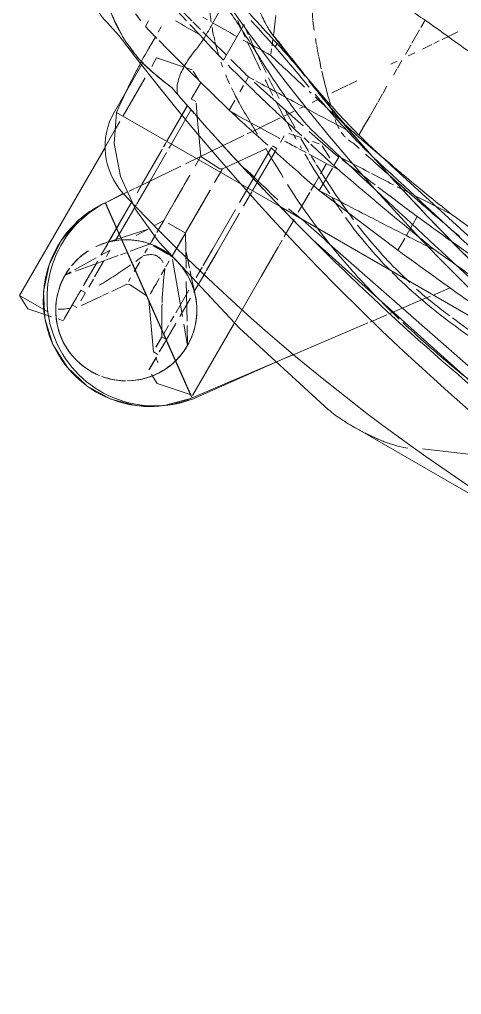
# Model space of a CAD drawing. Header units: inches. Extents: x 6664 to 8129, y 209 to 1287.
# Drawn here: x 7154.74 to 7158.87, y 524.18 to 533.31 of the extents above; entities that cross this region are included whole.
import ezdxf

# ---------------------------------------------------------------- set-up
doc = ezdxf.new("R2010")
doc.units = ezdxf.units.IN
doc.header["$MEASUREMENT"] = 0
doc.layers.add('I-FURN', color=30, linetype='Continuous', lineweight=9)

# ---------------------------------------------------------------- blocks, each defined once
blk = doc.blocks.new('Allsteel Seating Acuity Work-Conference Chair1 - Fully Adj_ Arms_ Mesh Back-8528734-11th FLOOR POWER _ SIGNAL')
at = {"layer": 'I-FURN', "lineweight": 13}
for p, q in [((-6.3124, -6.7891), (-6.2584, -6.7094)), ((-6.2584, -6.7094), (-6.3124, -6.7891)), ((-6.5769, -6.8461), (-6.5769, -6.7651)), ((-6.3496, -6.8439), (-6.3124, -6.7891)), ((-6.3124, -6.7891), (-6.3496, -6.8439)), ((-6.5769, -7.0141), (-6.5769, -6.8703)), ((-6.4643, -7.0131), (-6.4097, -6.9326)), ((-6.4097, -6.9326), (-6.4643, -7.0131)), ((-6.3974, -6.9144), (-6.3675, -6.8703)), ((-6.3675, -6.8703), (-6.3974, -6.9144)), ((-6.5769, -7.1372), (-6.5769, -7.037)), ((-6.5483, -7.1371), (-6.5087, -7.0787)), ((-6.5087, -7.0787), (-6.5483, -7.1371)), ((-6.5769, -7.2847), (-6.5769, -7.201)), ((-6.6486, -7.2851), (-6.612, -7.2311)), ((-6.612, -7.2311), (-6.6486, -7.2851)), ((-6.5769, -7.3624), (-6.5769, -7.297)), ((-7.8087, -7.4268), (-7.7894, -7.4729)), ((-7.7883, -7.4754), (-7.7546, -7.5557)), ((-6.5769, -7.5557), (-6.5769, -7.4815)), ((-7.7541, -7.557), (-7.7355, -7.6014)), ((-6.5769, -7.6478), (-6.5769, -7.5639)), ((-8.2862, -7.6243), (-8.2835, -7.7883)), ((-8.0248, -8.0364), (-8.0248, -7.6468)), ((-7.7234, -7.6302), (-7.6985, -7.6895)), ((-7.666, -7.6851), (-7.666, -7.6478)), ((-6.9924, -7.7921), (-6.8996, -7.6552)), ((-6.8996, -7.6552), (-6.9924, -7.7921)), ((-6.8945, -7.6478), (-6.8464, -7.5768)), ((-6.8464, -7.5768), (-6.8945, -7.6478)), ((-6.5769, -7.7921), (-6.5769, -7.6583)), ((-7.6864, -7.7184), (-7.6671, -7.7643)), ((-8.3931, -7.7834), (-8.3423, -7.783)), ((-6.5769, -7.9384), (-6.5769, -7.7991)), ((-8.5088, -7.8884), (-8.6253, -7.8534)), ((-8.338, -7.9394), (-8.4649, -7.9016)), ((-8.3542, -7.8936), (-8.4539, -7.867)), ((-7.183, -7.8869), (-7.1596, -7.8923)), ((-7.1084, -7.9633), (-7.0735, -7.9118)), ((-7.0735, -7.9118), (-7.1084, -7.9633)), ((-6.5769, -8.0031), (-6.5769, -7.9406)), ((-7.1821, -8.072), (-7.1512, -8.0264)), ((-7.1512, -8.0264), (-7.1821, -8.072)), ((-6.7158, -7.9929), (-6.6562, -8.0061)), ((-6.6562, -8.0061), (-6.6259, -8.0128)), ((-6.6259, -8.0128), (-6.5955, -8.0195)), ((-8.8156, -8.0653), (-8.8156, -8.1267)), ((-8.6853, -8.0554), (-8.6853, -8.1118)), ((-8.3048, -8.1165), (-8.3095, -8.1549)), ((-8.2971, -8.0782), (-8.3048, -8.1165)), ((-7.7437, -8.0525), (-7.6857, -8.0514)), ((-7.7437, -8.0525), (-7.7437, -8.1114)), ((-7.207, -8.167), (-7.6717, -8.0682)), ((-7.2701, -8.2018), (-7.2119, -8.1159)), ((-7.2119, -8.1159), (-7.2701, -8.2018)), ((-7.1552, -8.0386), (-7.1041, -8.0371)), ((-8.6853, -8.164), (-8.6853, -8.2921)), ((-7.7436, -8.1469), (-7.7435, -8.2146)), ((-7.072, -8.1949), (-7.2003, -8.1684)), ((-6.9273, -8.2245), (-6.9965, -8.2104)), ((-9.1438, -8.274), (-8.9829, -8.3254)), ((-8.5764, -8.3292), (-8.3203, -8.2766)), ((-8.2918, -8.2707), (-8.2332, -8.2586)), ((-8.2191, -8.2664), (-8.1353, -8.3121)), ((-7.4101, -8.4084), (-7.2937, -8.2366)), ((-7.2937, -8.2366), (-7.4101, -8.4084)), ((-7.0956, -8.3122), (-7.0319, -8.2991)), ((-6.9429, -8.3029), (-7.0076, -8.2882)), ((-6.6705, -8.276), (-6.9227, -8.2254)), ((-6.9227, -8.2766), (-6.8573, -8.2632)), ((-6.8231, -8.2653), (-6.706, -8.3292)), ((-6.6363, -8.2808), (-6.6705, -8.276)), ((-6.6363, -8.2808), (-6.637, -8.3714)), ((-6.0239, -8.2476), (-5.9442, -8.2436)), ((-5.9442, -8.2436), (-5.8787, -8.2402)), ((-8.5764, -8.373), (-8.5764, -8.3292)), ((-8.5764, -8.3292), (-8.5764, -8.4201)), ((-8.104, -8.3292), (-8.104, -8.5012)), ((-8.104, -8.5012), (-8.104, -8.3292)), ((-7.7434, -8.3093), (-7.7433, -8.4135)), ((-7.1785, -8.4355), (-7.1785, -8.3632)), ((-7.1499, -8.3234), (-7.0956, -8.3122)), ((-7, -8.3998), (-6.9227, -8.3973)), ((-5.7217, -8.3954), (-5.7217, -8.4805)), ((-8.6675, -8.4261), (-8.6675, -8.9634)), ((-7.7433, -8.4135), (-7.7342, -8.4157)), ((-7.7342, -8.4157), (-7.7251, -8.418)), ((-7.4871, -8.5219), (-7.4582, -8.4793)), ((-7.4582, -8.4793), (-7.4871, -8.5219)), ((-7.4555, -8.4754), (-7.4116, -8.4105)), ((-7.4116, -8.4105), (-7.4555, -8.4754)), ((-6.706, -8.3987), (-6.706, -8.5012)), ((-6.706, -8.5012), (-6.706, -8.3987)), ((-6.6372, -8.3997), (-6.6392, -8.6439)), ((-5.7217, -8.4829), (-5.7217, -8.6002)), ((-8.5764, -8.6914), (-8.5764, -8.5427)), ((-8.5764, -8.5427), (-8.5764, -8.9549)), ((-8.0546, -8.4991), (-8.104, -8.4991)), ((-8.104, -8.5793), (-8.104, -8.7052)), ((-8.104, -8.9549), (-8.104, -8.5793)), ((-7.9747, -8.6132), (-8.0457, -8.5117)), ((-7.6272, -8.7286), (-7.5074, -8.5519)), ((-7.5074, -8.5519), (-7.6272, -8.7286)), ((-7.2656, -8.553), (-7.4325, -8.7913)), ((-7.1785, -8.4991), (-7.2278, -8.4991)), ((-7.2278, -8.5176), (-7.2278, -8.5176)), ((-7.2278, -8.5176), (-7.2278, -8.5536)), ((-7.2278, -8.8202), (-7.2278, -8.5176)), ((-7.2278, -8.5536), (-7.2278, -8.8202)), ((-7.1785, -8.4991), (-7.1785, -8.5536)), ((-7.1785, -8.5536), (-7.1785, -8.4991)), ((-7.1785, -8.5012), (-7.1785, -8.5019)), ((-7.1785, -8.5019), (-7.1785, -8.5012)), ((-7.1785, -8.8475), (-7.1785, -8.5404)), ((-7.1785, -8.5405), (-7.1785, -8.6582)), ((-7.1785, -8.5536), (-7.1785, -8.6482)), ((-7.1785, -8.6482), (-7.1785, -8.5536)), ((-6.706, -8.542), (-6.706, -8.6047)), ((-6.706, -8.6047), (-6.706, -8.542)), ((-8.104, -8.5818), (-8.104, -8.6921)), ((-8.104, -8.9579), (-8.104, -8.5818)), ((-8.0546, -8.5848), (-8.0546, -8.9579)), ((-8.0546, -8.9579), (-8.0546, -8.5848)), ((-7.7587, -8.9217), (-7.973, -8.6156)), ((-6.706, -8.6047), (-6.706, -8.6821)), ((-6.706, -8.6821), (-6.706, -8.6047)), ((-5.7217, -8.6309), (-5.7217, -8.7591)), ((-8.5764, -8.9549), (-8.5764, -8.7052)), ((-8.104, -8.7118), (-8.104, -8.9579)), ((-8.104, -8.7254), (-8.104, -8.9549)), ((-7.8479, -9.0541), (-7.6272, -8.7286)), ((-7.6272, -8.7286), (-7.8479, -9.0541)), ((-7.1785, -8.8384), (-7.1785, -8.6921)), ((-7.1785, -8.7118), (-7.1785, -8.8384)), ((-7.1785, -8.7254), (-7.1785, -8.8475)), ((-6.706, -8.9172), (-6.706, -8.702)), ((-6.706, -8.7052), (-6.706, -8.9172)), ((-7.4325, -8.7913), (-7.5237, -8.9217)), ((-7.2278, -8.8202), (-7.2278, -8.9579)), ((-7.2278, -8.9579), (-7.2278, -8.8202)), ((-7.1785, -8.8384), (-7.1785, -8.9579)), ((-7.1785, -8.9579), (-7.1785, -8.8384)), ((-7.1785, -8.8475), (-7.1785, -8.9549)), ((-7.1785, -8.9549), (-7.1785, -8.8475)), ((-5.2256, -8.958), (-5.1217, -8.8195)), ((-5.1217, -8.8195), (-5.2256, -8.958)), ((-7.7587, -9.0255), (-7.7587, -8.9285)), ((-7.5237, -9.0689), (-7.5237, -8.9285)), ((-6.8696, -8.958), (-8.6471, -8.958)), ((-8.5764, -9.0969), (-8.5764, -9.0173)), ((-8.5764, -9.0173), (-8.5764, -9.0969)), ((-8.104, -8.9694), (-8.104, -9.0157)), ((-8.104, -9.0157), (-8.104, -8.9694)), ((-8.104, -8.971), (-8.104, -9.019)), ((-8.104, -9.019), (-8.104, -8.971)), ((-8.0546, -8.9582), (-8.0546, -9.0021)), ((-8.0546, -9.0021), (-8.0546, -8.9582)), ((-7.2278, -8.9582), (-7.2278, -9.1137)), ((-7.2278, -9.1137), (-7.2278, -8.9582)), ((-7.1785, -8.9694), (-7.1785, -9.1193)), ((-7.1785, -9.1193), (-7.1785, -8.9694)), ((-7.1785, -8.971), (-7.1785, -9.1246)), ((-7.1785, -9.1246), (-7.1785, -8.971)), ((-3.5114, -8.958), (-6.8696, -8.958)), ((-6.706, -8.9972), (-6.706, -9.1801)), ((-6.706, -9.1801), (-6.706, -8.9972)), ((-6.5111, -9.0593), (-6.6186, -9.0301)), ((-5.2861, -9.0387), (-5.241, -8.9785)), ((-5.241, -8.9785), (-5.2861, -9.0387)), ((-8.5764, -9.6129), (-8.5764, -9.0969)), ((-8.5764, -9.0969), (-8.5764, -9.6129)), ((-8.1379, -9.4819), (-7.8747, -9.0937)), ((-7.8747, -9.0937), (-8.1379, -9.4819)), ((-8.104, -9.0431), (-8.104, -9.2583)), ((-8.104, -9.2583), (-8.104, -9.0431)), ((-8.104, -9.0471), (-8.104, -9.2638)), ((-8.104, -9.424), (-8.104, -9.0471)), ((-8.0546, -9.0511), (-8.0546, -9.2687)), ((-8.0546, -9.3442), (-8.0546, -9.0511)), ((-7.7587, -9.1241), (-7.7587, -9.2288)), ((-7.7587, -9.6129), (-7.7587, -9.1241)), ((-3.8681, -9.6219), (-6.4622, -9.0725)), ((-5.4898, -9.3101), (-5.2861, -9.0387)), ((-5.2861, -9.0387), (-5.4898, -9.3101)), ((-7.5237, -9.1492), (-7.5237, -9.2288)), ((-7.5237, -9.6129), (-7.5237, -9.1492)), ((-7.2278, -9.1902), (-7.2278, -9.6129)), ((-7.2278, -9.6129), (-7.2278, -9.1902)), ((-7.1785, -9.1988), (-7.1785, -9.6129)), ((-7.1785, -9.6129), (-7.1785, -9.1988)), ((-7.1785, -9.2045), (-7.1785, -9.6129)), ((-7.1785, -9.6129), (-7.1785, -9.2045)), ((-6.706, -9.2179), (-6.706, -9.2749)), ((-6.706, -9.2749), (-6.706, -9.2179)), ((-8.5764, -10.8965), (-8.5764, -9.2955)), ((-8.104, -9.2752), (-8.104, -9.4204)), ((-8.104, -9.4204), (-8.104, -9.2752)), ((-8.104, -9.2806), (-8.104, -9.424)), ((-8.0546, -9.2877), (-8.0546, -9.3442)), ((-7.7587, -9.2584), (-7.7587, -9.4142)), ((-7.5237, -9.2584), (-7.5237, -9.6129)), ((-6.706, -9.2877), (-6.706, -9.6115)), ((-6.706, -9.6129), (-6.706, -9.2877)), ((-8.0546, -9.3442), (-8.0546, -9.606)), ((-8.0546, -9.606), (-8.0546, -9.3442)), ((-5.6109, -9.4715), (-5.5087, -9.3353)), ((-5.5087, -9.3353), (-5.6109, -9.4715)), ((-8.1755, -9.5375), (-8.144, -9.4909)), ((-8.144, -9.4909), (-8.1755, -9.5375)), ((-8.104, -9.4346), (-8.104, -9.5133)), ((-8.104, -9.5133), (-8.104, -9.4346)), ((-8.104, -9.438), (-8.104, -9.5152)), ((-8.104, -9.5152), (-8.104, -9.438)), ((-7.7587, -9.478), (-7.7587, -9.6129)), ((-6.0941, -10.1154), (-5.6241, -9.489)), ((-5.6241, -9.489), (-6.0941, -10.1154)), ((-8.3147, -9.7427), (-8.1846, -9.5509)), ((-8.1846, -9.5509), (-8.3147, -9.7427)), ((-8.5764, -10.8965), (-8.5764, -9.6129)), ((-8.5764, -9.6129), (-8.5764, -10.8965)), ((-8.3147, -9.7427), (-8.2127, -9.5842)), ((-8.104, -10.0459), (-8.104, -9.6129)), ((-8.104, -9.6129), (-8.104, -9.8462)), ((-8.104, -9.8309), (-8.104, -9.6129)), ((-8.104, -9.6129), (-8.104, -9.8452)), ((-8.0546, -9.6262), (-8.0546, -9.6129)), ((-8.0546, -9.6129), (-8.0546, -9.6268)), ((-8.0546, -9.8106), (-8.0546, -9.644)), ((-8.0546, -9.6453), (-8.0546, -9.8189)), ((-7.8142, -9.7053), (-7.7587, -9.6129)), ((-7.7587, -9.7175), (-7.7587, -9.6129)), ((-7.7587, -9.7423), (-7.7587, -9.6129)), ((-7.7587, -9.6129), (-7.7587, -9.7245)), ((-7.7096, -9.6129), (-7.5263, -9.6129)), ((-7.5237, -9.6143), (-7.5237, -9.7175)), ((-7.5237, -9.8627), (-7.5237, -9.6143)), ((-7.5237, -9.6144), (-7.5237, -9.7245)), ((-7.5224, -9.6151), (-7.4376, -9.7563)), ((-7.2278, -9.7874), (-7.2278, -9.6129)), ((-7.2278, -9.6129), (-7.2278, -9.7948)), ((-7.1785, -9.8103), (-7.1785, -9.6129)), ((-7.1785, -9.6129), (-7.1785, -9.8233)), ((-7.1785, -9.8118), (-7.1785, -9.6129)), ((-7.1785, -9.6129), (-7.1785, -9.8241)), ((-6.706, -9.6115), (-6.706, -9.6129)), ((-6.706, -9.6129), (-6.706, -10.102)), ((-6.706, -10.102), (-6.706, -9.6129)), ((-8.3381, -9.7773), (-8.3147, -9.7427)), ((-8.3381, -9.7773), (-8.3161, -9.7448)), ((-8.3158, -9.745), (-6.7116, -10.9104)), ((-8.3147, -9.7427), (-6.6965, -10.9183)), ((-8.1252, -10.0677), (-7.8451, -9.7567)), ((-7.8794, -9.8139), (-7.8489, -9.7632)), ((-7.8451, -9.7567), (-7.8446, -9.756)), ((-7.5237, -9.7423), (-7.5237, -9.8138)), ((-7.5237, -9.7506), (-7.5237, -9.8247)), ((-7.4335, -9.7632), (-7.3533, -9.8967)), ((-7.4308, -9.7638), (-7.3272, -9.8788)), ((-8.104, -10.0459), (-8.104, -9.8338)), ((-8.104, -9.8483), (-8.104, -10.0518)), ((-8.104, -9.8492), (-8.104, -10.0558)), ((-8.0546, -10.0021), (-8.0546, -9.8106)), ((-8.0546, -9.8189), (-8.0546, -10.0058)), ((-7.9102, -9.8652), (-7.8794, -9.8139)), ((-7.7587, -9.8672), (-7.7587, -9.7668)), ((-7.7587, -9.8373), (-7.7587, -9.7683)), ((-7.7587, -9.7778), (-7.7587, -9.8485)), ((-7.2278, -9.914), (-7.2278, -9.8106)), ((-7.2278, -9.8189), (-7.2278, -9.9231)), ((-7.1785, -9.9667), (-7.1785, -9.8326)), ((-7.1785, -9.9664), (-7.1785, -9.8338)), ((-7.7633, -9.8728), (-7.8514, -9.9782)), ((-7.7587, -9.9156), (-7.7587, -9.9638)), ((-7.5612, -9.8672), (-7.7212, -9.8672)), ((-7.5237, -9.9156), (-7.5237, -9.9791)), ((-7.5058, -9.8887), (-7.1582, -10.3047)), ((-7.3103, -9.8977), (-7.2735, -9.9385)), ((-7.2731, -9.939), (-7.1572, -10.0677)), ((-7.1785, -9.8927), (-7.1785, -9.9755)), ((-7.1785, -9.894), (-7.1785, -9.9779)), ((-7.8548, -9.9822), (-7.8872, -10.0211)), ((-7.5237, -10.0668), (-7.5237, -9.997)), ((-7.2899, -10.0022), (-7.0987, -10.3207)), ((-7.1785, -10.0459), (-7.1785, -9.9664)), ((-7.1785, -10.0459), (-7.1785, -9.9667)), ((-7.1785, -9.9755), (-7.1785, -10.0518)), ((-7.1785, -9.9779), (-7.1785, -10.0558)), ((-8.104, -10.06), (-8.104, -10.1742)), ((-8.104, -10.0642), (-8.104, -10.1894)), ((-8.1028, -10.186), (-8.0539, -10.1045)), ((-8.0546, -10.1093), (-8.0546, -10.1742)), ((-7.9621, -10.1107), (-8.0444, -10.2092)), ((-7.9115, -10.0502), (-7.9475, -10.0932)), ((-7.7587, -10.06), (-7.7587, -10.1388)), ((-7.7587, -10.1662), (-7.7587, -10.0668)), ((-7.5237, -10.2743), (-7.5237, -10.1071)), ((-7.2278, -10.0616), (-7.2278, -10.3071)), ((-7.1785, -10.1197), (-7.1785, -10.3189)), ((-7.1785, -10.1255), (-7.1785, -10.3113)), ((-6.706, -10.1201), (-6.706, -10.8965)), ((-6.706, -10.8965), (-6.706, -10.1201)), ((-6.0819, -10.0936), (-6.6529, -10.8794)), ((-6.1824, -10.2331), (-6.0962, -10.1182)), ((-6.0962, -10.1182), (-6.1824, -10.2331)), ((-4.5915, -10.2549), (-4.1416, -10.0598)), ((-8.0486, -10.2143), (-8.2368, -10.4395)), ((-8.0546, -10.2195), (-8.0546, -10.3954)), ((-7.5237, -10.1578), (-7.5237, -10.2148)), ((-8.2496, -10.4305), (-8.1301, -10.2314)), ((-8.104, -10.2524), (-8.104, -10.5196)), ((-8.104, -10.2622), (-8.104, -10.5097)), ((-7.8479, -10.4314), (-7.7587, -10.3041)), ((-7.7587, -10.2743), (-7.7587, -10.2354)), ((-7.5237, -10.23), (-7.5237, -10.2686)), ((-6.6965, -10.9183), (-6.1824, -10.2331)), ((-6.1824, -10.2331), (-6.6965, -10.9183)), ((-7.5048, -10.3311), (-7.2278, -10.7267)), ((-7.2278, -10.341), (-7.2278, -10.4033)), ((-7.1785, -10.3914), (-7.1785, -10.6746)), ((-7.1785, -10.3943), (-7.1785, -10.5712)), ((-7.1116, -10.3605), (-6.9807, -10.5172)), ((-7.0775, -10.356), (-6.9807, -10.5172)), ((-5.2596, -10.3989), (-2.8289, -10.3989)), ((-8.3017, -10.5172), (-8.2698, -10.464)), ((-8.2627, -10.4705), (-8.3017, -10.5172)), ((-8.0546, -10.4177), (-8.0546, -10.5056)), ((-7.9019, -10.5086), (-7.868, -10.4601)), ((-7.2278, -10.4419), (-7.2278, -10.5328)), ((-8.104, -10.567), (-8.0546, -10.567)), ((-8.104, -10.5697), (-8.104, -10.62)), ((-8.0546, -10.6521), (-8.0546, -10.5701)), ((-8.0271, -10.6873), (-7.9079, -10.5172)), ((-7.2278, -10.567), (-7.1785, -10.567)), ((-7.2278, -10.6786), (-7.2278, -10.567)), ((-7.2278, -10.5825), (-7.2278, -10.6758)), ((-7.1785, -10.5682), (-7.1785, -10.6651)), ((-7.1785, -10.7005), (-7.1785, -10.5693)), ((-7.1785, -10.5825), (-7.1785, -10.6994)), ((-8.104, -10.7607), (-8.104, -10.6166)), ((-8.104, -10.635), (-8.104, -10.6924)), ((-8.104, -10.6403), (-8.104, -10.716)), ((-8.104, -10.7156), (-8.104, -10.6481)), ((-8.104, -10.7049), (-8.104, -10.8701)), ((-8.104, -10.7267), (-8.104, -10.7265)), ((-8.104, -10.7267), (-8.0546, -10.7267)), ((-8.0546, -10.7267), (-8.0546, -10.7265)), ((-7.2278, -10.7267), (-7.2278, -10.7265)), ((-7.2278, -10.7267), (-7.1785, -10.7267)), ((-7.1785, -10.7267), (-7.1785, -10.7265)), ((-7.1785, -10.7557), (-7.1785, -10.8601)), ((-7.1785, -10.8952), (-7.1785, -10.7607)), ((-8.104, -10.8893), (-8.104, -10.7918)), ((-8.5764, -10.8965), (-8.2698, -10.8965)), ((-8.217, -10.9197), (-8.2831, -10.9333)), ((-8.104, -10.8965), (-8.1531, -10.9066)), ((-7.1785, -10.8701), (-7.1785, -10.8952)), ((-7.0492, -10.9671), (-7.1366, -10.9193)), ((-6.7293, -10.9013), (-7.0492, -10.9671)), ((-6.6965, -10.9183), (-6.7073, -10.9327)), ((-6.698, -10.9203), (-6.7073, -10.9327))]:
    blk.add_line(p, q, dxfattribs=at)
at = {"layer": 'I-FURN', "lineweight": 13, "flags": 128}
for points in [[(-6.6391, -8.6438), (-6.1803, -8.7034), (-5.7217, -8.7591)], [(-7.7581, -8.9217), (-7.5445, -8.933), (-7.5237, -8.9217)], [(-8.6471, -8.958), (-8.5211, -9.2215), (-8.3133, -9.459), (-8.0342, -9.6584), (-7.6979, -9.8097)], [(-6.3037, -9.0301), (-3.1572, -9.6552), (-2.3073, -9.7547)], [(-6.7073, -10.9327), (-6.8871, -11.1121), (-7.1064, -11.2405), (-7.3509, -11.3094), (-7.6049, -11.3146), (-7.852, -11.2556), (-8.0762, -11.1362), (-8.2632, -10.9642), (-8.4008, -10.7507), (-8.4801, -10.5094), (-8.4961, -10.2558), (-8.4478, -10.0064), (-8.3381, -9.7773)], [(-7.6979, -9.8097), (-6.6394, -10.131), (-5.5394, -10.3766)], [(-7.5434, -10.303), (-7.738, -10.2927), (-7.7587, -10.3041)], [(-8.2831, -10.9333), (-8.4472, -10.9671), (-8.5764, -10.8965)]]:
    blk.add_lwpolyline(points, dxfattribs=at)
at = {"layer": 'I-FURN', "lineweight": 13}
for centre, radius, start, end in [((0, 10.3529), 19.7214, 241.76295, 298.23705), ((-9.0642, -7.9165), 0.3662, 180, 257.4481), ((0.0519, 13.0915), 23.2445, 247.12741, 291.75574), ((-8.0165, -8.9634), 0.651, 180, 252.45648), ((-2.86, 8.097), 18.4737, 253.15715, 270.11641), ((-7.4677, -10.2875), 1.0071, 147.24995, 324), ((-7.498, -10.3201), 1.0002, 147.13082, 161.72283), ((-7.6412, -10.5172), 0.6605, 90, 134.88115), ((-7.6412, -10.5172), 0.6605, 0, 120), ((-7.6412, -10.5172), 0.6605, 52.94505, 90), ((-7.498, -10.3201), 1.0002, 161.72283, 234.68288), ((-7.6412, -10.5172), 0.6605, 123.43716, 145.42222), ((-7.6412, -10.5172), 0.6605, 45.11885, 50.23514), ((-7.6412, -10.5172), 0.6605, 137.99228, 145.56337), ((-7.6412, -10.5172), 0.6605, 135, 137.11424), ((-7.6412, -10.5172), 0.6605, 42.88576, 45), ((-7.6412, -10.5172), 0.6605, 37.98486, 42.12864), ((-7.6412, -10.5172), 0.6605, 17.58542, 37.98486), ((-7.6412, -10.5172), 0.6605, 152.39982, 165), ((-7.6412, -10.5172), 0.6605, 153.61577, 170.76955), ((-7.6412, -10.5172), 0.6605, 165, 170.07457), ((-7.6412, -10.5172), 0.6605, 360, 15.77699), ((-7.6412, -10.5172), 0.6605, 173.5389, 180), ((-7.6412, -10.5172), 0.6605, 174.21424, 180), ((-7.6412, -10.5172), 0.6605, 180, 181.21438), ((-7.6412, -10.5172), 0.6605, 180, 191.47056), ((-7.6412, -10.5172), 0.6605, 181.21438, 196.16441), ((-7.6412, -10.5172), 0.6605, 345, 360), ((-7.6412, -10.5172), 0.6605, 345.58467, 360), ((-7.6412, -10.5172), 0.6605, 195.91561, 210), ((-7.6412, -10.5172), 0.6605, 196.47114, 221.40706), ((-7.6412, -10.5172), 0.6605, 301.0042, 338.29371), ((-7.6412, -10.5172), 0.6605, 302.40521, 344.46896), ((-7.6412, -10.5172), 0.6605, 208.71088, 222.33069), ((-7.6412, -10.5172), 0.6605, 210, 240), ((-7.6412, -10.5172), 0.6605, 320.38106, 331.28912), ((-7.498, -10.3201), 1.0002, 307.64294, 322.23495), ((-7.6412, -10.5172), 0.6605, 225, 270), ((-7.6412, -10.5172), 0.6605, 225.16212, 249.57029), ((-7.6412, -10.5172), 0.6605, 304.04951, 310.65718), ((-7.6412, -10.5172), 0.6605, 310.65718, 315.74139), ((-7.6412, -10.5172), 0.6605, 240, 251.00592), ((-7.498, -10.3201), 1.0002, 263.8669, 307.64294), ((-7.6412, -10.5172), 0.6605, 279.77914, 297.13737), ((-7.6412, -10.5172), 0.6605, 281.32586, 298.44417), ((-7.6412, -10.5172), 0.6605, 285, 299.47521), ((-7.498, -10.3201), 1.0002, 234.68288, 249.27489), ((-7.6412, -10.5172), 0.6605, 258.49049, 277.72975), ((-7.6412, -10.5172), 0.6605, 270, 276.35164), ((-7.6412, -10.5172), 0.6605, 271.50806, 276.8099), ((-7.498, -10.3201), 1.0002, 249.27489, 263.8669)]:
    blk.add_arc(centre, radius, start, end, dxfattribs=at)
for centre, major_axis, ratio, start_param, end_param in [((-11.4127, 112.4255), (-28.5379, 120.9106), 0.625221, 2.815103, 2.817107), ((-8.7402, 42.6993), (52.5182, 0), 0.961262, 4.720958, 4.72594), ((-8.7402, 42.6993), (52.5182, 0), 0.961262, 4.727292, 4.7329), ((-11.276, 105.8969), (-28.237, 113.7739), 0.64321, 2.819416, 2.824816), ((-8.7402, 42.9129), (52.9031, 0), 0.961262, 4.71506, 4.719992), ((-8.4397, 23.327), (-7.3217, 31.6563), 0.617887, 2.788419, 2.803284), ((-11.4127, 112.4255), (-28.5379, 120.9106), 0.625221, 2.818833, 2.822566), ((-11.276, 105.8969), (-28.237, 113.7739), 0.64321, 2.826471, 2.82839), ((-11.276, 105.8969), (-28.237, 113.7739), 0.64321, 2.82839, 2.831509), ((-11.4127, 112.4255), (-28.5379, 120.9106), 0.625221, 2.823281, 2.826048), ((-8.7402, 42.3725), (52.4666, 0), 0.961262, 4.743721, 4.751362), ((-8.7402, 42.3725), (52.4666, 0), 0.961262, 4.732888, 4.74233), ((-9.2436, 23.4303), (-7.5098, 31.8178), 0.625221, 2.800758, 2.807754), ((-9.2436, 23.4303), (-7.5098, 31.8178), 0.625221, 2.809117, 2.817032), ((10.6148, -8.2514), (18.9283, 0), 0.248134, 3.121053, 3.129826), ((-11.2926, 106.3062), (-28.4288, 114.5467), 0.64321, 2.823171, 2.827282), ((-11.4308, 112.8902), (-28.7339, 121.7409), 0.625221, 2.817031, 2.825967), ((-8.7402, 42.0394), (52.384, 0), 0.961262, 4.753256, 4.758726), ((-15.5982, 103.6077), (-28.2059, 110.8472), 0.652036, 2.885794, 2.89079), ((-8.7402, 42.0394), (52.384, 0), 0.961262, 4.759103, 4.763487), ((-8.7402, 42.0394), (52.384, 0), 0.961262, 4.76778, 4.775065), ((-11.2926, 106.3062), (-28.4288, 114.5467), 0.64321, 2.828703, 2.832083), ((-8.7402, 42.3667), (52.841, 0), 0.961262, 4.747423, 4.753348), ((20.9106, 12.0416), (38.0845, 13.0943), 0.439848, 3.764681, 3.767639), ((-15.5982, 103.6077), (-28.2059, 110.8472), 0.652036, 2.891226, 2.897164), ((-8.7402, 42.3667), (52.841, 0), 0.961262, 4.7316, 4.741552), ((-12.8026, 108.2313), (-28.5184, 116.5152), 0.638264, 2.839201, 2.844978), ((-8.7402, 42.3667), (52.841, 0), 0.961262, 4.742474, 4.745047), ((-12.8026, 108.2313), (-28.5184, 116.5152), 0.638264, 2.845568, 2.85287), ((-8.7402, 42.0296), (52.7574, 0), 0.961262, 4.752225, 4.763751), ((-8.7402, 42.0296), (52.7574, 0), 0.961262, 4.763751, 4.775278)]:
    blk.add_ellipse(centre, major_axis=major_axis, ratio=ratio, start_param=start_param, end_param=end_param, dxfattribs=at)
for points in [[(-6.8413, -6.713), (-6.816, -6.7244), (-6.7626, -6.7436), (-6.6717, -6.7622), (-6.6091, -6.7655), (-6.5769, -6.7651)], [(-6.5769, -6.7651), (-6.3093, -6.7932), (-6.0412, -6.8196), (-5.7727, -6.8441)], [(-7.4892, -7.29), (-7.5095, -7.2608), (-7.5265, -7.2312), (-7.5424, -7.2012)], [(-7.4631, -7.3257), (-7.4707, -7.3158), (-7.478, -7.3059), (-7.4851, -7.2959)], [(-7.4313, -7.3662), (-7.442, -7.3527), (-7.4526, -7.3392), (-7.4631, -7.3257)], [(-8.4488, -7.4249), (-8.3831, -7.4325), (-8.2374, -7.4673), (-7.9708, -7.5544), (-7.7717, -7.6177), (-7.666, -7.6478)], [(-7.3435, -7.4736), (-7.3561, -7.4585), (-7.3685, -7.4434), (-7.3806, -7.4284)], [(-7.2726, -7.5562), (-7.2953, -7.5302), (-7.3171, -7.5042), (-7.3385, -7.4781)], [(-7.883, -7.5244), (-7.8768, -7.5287), (-7.8702, -7.5329), (-7.8632, -7.5371)], [(-7.7553, -7.5934), (-7.7834, -7.5796), (-7.8087, -7.5662), (-7.8313, -7.5535)], [(-7.1902, -7.6479), (-7.217, -7.6188), (-7.2424, -7.5895), (-7.2673, -7.5602)], [(-8.3108, -7.7726), (-8.3412, -7.7345), (-8.3677, -7.6959), (-8.3929, -7.6571)], [(-8.0937, -7.6463), (-8.073, -7.6617), (-8.0521, -7.677), (-8.0311, -7.6922)], [(-7.9439, -7.712), (-7.9725, -7.6916), (-8.0005, -7.6711), (-8.0284, -7.6506)], [(-7.625, -7.6426), (-7.6689, -7.6255), (-7.7124, -7.609), (-7.7553, -7.5934)], [(-7.7553, -7.5934), (-7.7172, -7.6099), (-7.6747, -7.6275), (-7.6285, -7.6463)], [(-7.666, -7.6478), (-7.5305, -7.6937), (-7.2532, -7.7912), (-6.8203, -7.9432), (-6.5178, -8.0253), (-6.3633, -8.0607)], [(-7.3136, -7.7681), (-7.4197, -7.7246), (-7.5215, -7.6845), (-7.6224, -7.6451)], [(-7.0513, -7.7933), (-7.094, -7.7503), (-7.1363, -7.7071), (-7.1757, -7.6636)], [(-8.0066, -7.7102), (-7.9899, -7.7225), (-7.973, -7.7347), (-7.956, -7.7469)], [(-7.7861, -7.823), (-7.8341, -7.7898), (-7.8808, -7.7563), (-7.927, -7.7228)], [(-7.4372, -7.7237), (-7.4143, -7.7329), (-7.3908, -7.7422), (-7.3669, -7.7517)], [(-8.3013, -7.7845), (-8.3044, -7.7807), (-8.3074, -7.7769), (-8.3103, -7.7731)], [(-8.2835, -7.7883), (-8.2829, -7.8237), (-8.2831, -7.8975), (-8.2859, -7.9636), (-8.2877, -7.9917)], [(-8.187, -7.916), (-8.2153, -7.8857), (-8.2434, -7.8553), (-8.2692, -7.8244)], [(-7.92, -7.7728), (-7.8409, -7.8294), (-7.7597, -7.8855), (-7.678, -7.9419)], [(-7.6216, -7.9353), (-7.6676, -7.9044), (-7.7134, -7.8735), (-7.7583, -7.8424)], [(-7.3478, -7.7593), (-7.3288, -7.7668), (-7.3096, -7.7744), (-7.2903, -7.782)], [(-7.2335, -7.8041), (-7.1884, -7.8215), (-7.1426, -7.8392), (-7.0951, -7.857)], [(-6.9448, -7.8979), (-6.9804, -7.8639), (-7.0158, -7.8299), (-7.0502, -7.7956)], [(-8.0796, -8.0229), (-8.1146, -7.9904), (-8.1493, -7.9572), (-8.1822, -7.9236)], [(-7.0945, -7.8573), (-7.0062, -7.8905), (-6.9147, -7.9241), (-6.8222, -7.9583)], [(-6.8833, -7.9559), (-6.8953, -7.9447), (-6.9074, -7.9335), (-6.9194, -7.9223)], [(-9.3383, -8.0134), (-9.3081, -8.0517), (-9.2168, -8.138), (-9.0639, -8.2439), (-8.9721, -8.3018)], [(-8.2877, -7.9917), (-8.289, -8.0128), (-8.2921, -8.0495), (-8.2955, -8.0715), (-8.2971, -8.0782)], [(-7.5958, -7.9979), (-7.5504, -8.0284), (-7.5051, -8.0591), (-7.4595, -8.0897)], [(-7.3947, -8.084), (-7.4554, -8.0452), (-7.5159, -8.0062), (-7.5755, -7.9669)], [(-6.7661, -8.0498), (-6.7936, -8.034), (-6.8186, -8.0157), (-6.8413, -7.9944)], [(-6.8169, -7.9602), (-6.7815, -7.973), (-6.746, -7.9858), (-6.7106, -7.9985)], [(-6.7106, -7.9984), (-6.5963, -8.0392), (-6.4817, -8.079), (-6.3667, -8.1179)], [(-6.5955, -8.0195), (-6.4463, -8.0483), (-6.2958, -8.0761), (-6.1442, -8.103)], [(-8.9536, -8.0692), (-8.9283, -8.08), (-8.9028, -8.0906), (-8.8774, -8.1012)], [(-7.9976, -8.095), (-8.0103, -8.0844), (-8.0227, -8.0737), (-8.0351, -8.0629)], [(-7.6945, -8.1246), (-7.7846, -8.1015), (-7.8747, -8.0773), (-7.9649, -8.0528)], [(-7.1818, -8.1186), (-7.1401, -8.1358), (-7.0552, -8.167), (-6.9674, -8.1916), (-6.9227, -8.2022)], [(-6.512, -8.1146), (-6.5337, -8.1099), (-6.5553, -8.1051), (-6.5769, -8.1004)], [(-6.3633, -8.0607), (-6.3314, -8.0675), (-6.2677, -8.0812), (-6.2041, -8.0952), (-6.1723, -8.1023)], [(-9.0393, -8.2623), (-9.0722, -8.2413), (-9.1038, -8.2193), (-9.134, -8.1961)], [(-8.6832, -8.1645), (-8.6851, -8.2501), (-8.6863, -8.3362), (-8.6841, -8.4244)], [(-8.3122, -8.1961), (-8.3131, -8.2145), (-8.3136, -8.2322), (-8.3136, -8.2493)], [(-7.864, -8.1981), (-7.8896, -8.1798), (-7.9144, -8.1611), (-7.9386, -8.1421)], [(-7.359, -8.2069), (-7.4699, -8.1809), (-7.5808, -8.1537), (-7.6918, -8.1253)], [(-7.4054, -8.1236), (-7.3477, -8.1609), (-7.2899, -8.1984), (-7.2312, -8.2353)], [(-7.1275, -8.2495), (-7.1856, -8.2148), (-7.2427, -8.1795), (-7.2997, -8.1441)], [(-6.9227, -8.2022), (-6.5281, -8.295), (-5.7375, -8.48), (-4.5478, -8.7543), (-3.3527, -9.0168), (-2.5494, -9.1648), (-2.1464, -9.233)], [(-6.1115, -8.1992), (-6.2192, -8.1771), (-6.3266, -8.1542), (-6.434, -8.1311)], [(-6.3392, -8.1268), (-6.3099, -8.1366), (-6.2806, -8.1463), (-6.2513, -8.156)], [(-6.2513, -8.156), (-6.1552, -8.1877), (-6.0588, -8.2187), (-5.9622, -8.2491)], [(-7.759, -8.2692), (-7.7838, -8.2533), (-7.8079, -8.2371), (-7.8314, -8.2206)], [(-7.6979, -8.3072), (-7.7179, -8.2951), (-7.7376, -8.2829), (-7.757, -8.2705)], [(-7.2124, -8.2455), (-7.1866, -8.2614), (-7.1608, -8.2773), (-7.1349, -8.2931)], [(-5.4591, -8.2165), (-5.1289, -8.2505), (-4.4581, -8.3093), (-3.7673, -8.3495), (-3.4171, -8.3649)], [(-7.5191, -8.4103), (-7.5785, -8.3763), (-7.6377, -8.3422), (-7.6966, -8.308)], [(-7.1108, -8.3073), (-7.0957, -8.3163), (-7.0805, -8.3254), (-7.0653, -8.3344)], [(-6.9028, -8.3799), (-6.9459, -8.3557), (-6.9885, -8.3313), (-7.0307, -8.3065)], [(-7.0021, -8.3713), (-6.9937, -8.3762), (-6.9852, -8.3811), (-6.9767, -8.3859)], [(-6.7958, -8.4389), (-6.8216, -8.4249), (-6.8473, -8.4108), (-6.8728, -8.3966)], [(-5.4245, -8.5838), (-5.6204, -8.5537), (-6.0083, -8.4904), (-6.3884, -8.421), (-6.5765, -8.3847)], [(-5.2824, -8.441), (-5.4288, -8.4264), (-5.5752, -8.4112), (-5.7217, -8.3954)], [(-5.2837, -8.3595), (-5.3384, -8.3496), (-5.3931, -8.3396), (-5.4477, -8.3295)], [(-7.4031, -8.4764), (-7.4387, -8.4562), (-7.4741, -8.4359), (-7.5094, -8.4156)], [(-6.9257, -8.4152), (-6.9057, -8.4265), (-6.8854, -8.4377), (-6.865, -8.4488)], [(-6.8536, -8.4556), (-6.7504, -8.5128), (-6.6435, -8.5671), (-6.5357, -8.6209)], [(-6.2896, -8.6911), (-6.458, -8.6142), (-6.6222, -8.533), (-6.7805, -8.4472)], [(-4.8966, -8.4781), (-5.0252, -8.4662), (-5.1538, -8.4533), (-5.2825, -8.4402)], [(-5.226, -8.4643), (-5.0144, -8.5219), (-4.8015, -8.5748), (-4.5879, -8.6253)], [(-8.2722, -8.5133), (-8.2844, -8.509), (-8.2972, -8.5045), (-8.3104, -8.4998)], [(-8.3104, -8.4998), (-8.1869, -8.5446), (-7.9122, -8.6374), (-7.4392, -8.7919), (-7.0966, -8.8932), (-6.9227, -8.9444)], [(-8.2368, -8.5257), (-8.2481, -8.5217), (-8.2599, -8.5176), (-8.2722, -8.5133)], [(-8.25, -8.5093), (-8.2478, -8.5122), (-8.2456, -8.515), (-8.2434, -8.5177)], [(-8.2434, -8.5177), (-8.2412, -8.5205), (-8.239, -8.5231), (-8.2368, -8.5257)], [(-7.9717, -8.6166), (-8.0111, -8.6034), (-8.0947, -8.575), (-8.1879, -8.5427), (-8.2368, -8.5257)], [(-6.9905, -8.7064), (-7.0833, -8.6556), (-7.1758, -8.6046), (-7.2671, -8.5532)], [(-7.793, -8.6761), (-7.8442, -8.6592), (-7.9271, -8.6315), (-7.9648, -8.6192), (-7.9717, -8.6166)], [(-6.499, -8.6421), (-6.477, -8.653), (-6.4549, -8.6638), (-6.4327, -8.6745)], [(-4.4353, -8.6702), (-4.7699, -8.6459), (-5.0997, -8.6171), (-5.4245, -8.5838)], [(-7.3829, -8.8069), (-7.4586, -8.7829), (-7.5294, -8.7609), (-7.5938, -8.7405)], [(-6.4329, -8.6747), (-6.4032, -8.6892), (-6.3732, -8.7036), (-6.3432, -8.7179)], [(-6.2982, -8.7393), (-6.1007, -8.8289), (-5.8974, -8.9017), (-5.6865, -8.9596)], [(-6.2248, -8.7204), (-6.2441, -8.7118), (-6.2634, -8.7031), (-6.2827, -8.6943)], [(-5.7217, -8.7591), (-5.4465, -8.7889), (-4.8964, -8.8443), (-4.3472, -8.8911), (-4.0728, -8.9123)], [(-7.3569, -8.8149), (-7.3613, -8.8135), (-7.3699, -8.8109), (-7.3786, -8.8082), (-7.3829, -8.8069)], [(-7.3829, -8.8069), (-7.3759, -8.8082), (-7.3619, -8.8109), (-7.3477, -8.8136), (-7.3405, -8.8149)], [(-6.9227, -8.9444), (-6.4255, -9.088), (-5.4227, -9.3438), (-3.8904, -9.6349), (-2.8581, -9.7647), (-2.3389, -9.8137)], [(-6.8017, -8.9342), (-6.7214, -8.9456), (-6.6412, -8.9576), (-6.5617, -8.9738)], [(-6.5617, -8.9738), (-6.4753, -8.9902), (-6.3893, -9.0089), (-6.3037, -9.0301)], [(-5.6646, -8.9655), (-5.4458, -9.0244), (-4.9915, -9.1105), (-4.5297, -9.1385), (-4.2948, -9.1384)], [(-4.9934, -9.0492), (-5.1256, -9.0324), (-5.2587, -9.0145), (-5.3884, -8.9881)], [(-4.2948, -9.0927), (-4.5201, -9.0928), (-4.7419, -9.0797), (-4.9621, -9.053)], [(-7.6165, -9.8572), (-7.6328, -9.8566), (-7.6498, -9.8562), (-7.6662, -9.8569)], [(-7.5237, -9.8672), (-7.5522, -9.8621), (-7.5838, -9.8584), (-7.6165, -9.8572)], [(-7.7587, -9.8672), (-7.7908, -9.873), (-7.8568, -9.89), (-7.9557, -9.9328), (-8.0224, -9.9762), (-8.0546, -10.0021)], [(-8.0546, -10.0021), (-8.0632, -10.009), (-8.0801, -10.0233), (-8.0962, -10.0382), (-8.104, -10.0459)], [(-7.7932, -10.0762), (-7.7826, -10.0525), (-7.7722, -10.0287), (-7.762, -10.0048)], [(-7.5237, -9.997), (-7.4824, -10.095), (-7.4371, -10.1915), (-7.3877, -10.2865)], [(-7.2278, -10.0021), (-7.2516, -9.983), (-7.276, -9.9661), (-7.3007, -9.9513)], [(-7.2025, -10.0234), (-7.2107, -10.0161), (-7.2192, -10.009), (-7.2278, -10.0021)], [(-7.1785, -10.0459), (-7.1863, -10.0382), (-7.1943, -10.0308), (-7.2025, -10.0234)], [(-7.3825, -10.2965), (-7.3451, -10.3681), (-7.3045, -10.4384), (-7.2629, -10.5083)], [(-6.9807, -10.5172), (-6.9807, -10.4991), (-6.9822, -10.4618), (-6.9872, -10.4229), (-6.9906, -10.4031)], [(-8.3017, -10.5172), (-8.3017, -10.5675), (-8.296, -10.6136), (-8.2872, -10.655)], [(-7.2579, -10.5179), (-7.248, -10.5343), (-7.238, -10.5507), (-7.2278, -10.567)], [(-7.0037, -10.6901), (-6.9902, -10.6402), (-6.9807, -10.5822), (-6.9807, -10.5172)], [(-8.2747, -10.7042), (-8.2591, -10.7572), (-8.2393, -10.8002), (-8.2205, -10.8345)], [(-8.1585, -10.8033), (-8.1427, -10.7933), (-8.1281, -10.7815), (-8.1138, -10.7692)], [(-7.1785, -10.7607), (-7.166, -10.7725), (-7.1529, -10.7833), (-7.1392, -10.793)], [(-7.0619, -10.8345), (-7.0493, -10.8115), (-7.0362, -10.7845), (-7.0243, -10.7532)], [(-8.1997, -10.8257), (-8.1859, -10.8193), (-8.1723, -10.8126), (-8.1598, -10.8041)]]:
    blk.add_open_spline(points, degree=3, dxfattribs=at)
for points, knots in [([(-8.6468, -7.4561), (-8.5584, -7.4668), (-8.4123, -7.5147), (-8.1853, -7.6174), (-7.9422, -7.7387), (-7.6165, -7.9162), (-7.3308, -8.0541), (-7.1818, -8.1186)], [0, 0, 0, 0, 0.25, 0.375, 0.5, 0.75, 1, 1, 1, 1]), ([(-7.8328, -7.5526), (-7.863, -7.5356), (-7.9187, -7.5008), (-7.9416, -7.4814), (-7.9517, -7.4721)], [0.2159218, 0.2159218, 0.2159218, 0.2159218, 0.5, 0.8151825, 0.8151825, 0.8151825, 0.8151825]), ([(-7.8299, -7.5561), (-7.8245, -7.559), (-7.8015, -7.5712), (-7.7761, -7.5837), (-7.7553, -7.5934)], [0.7815455, 0.7815455, 0.7815455, 0.7815455, 0.8333333, 1, 1, 1, 1]), ([(-7.666, -7.6851), (-7.7719, -7.654), (-7.878, -7.6192), (-7.9781, -7.5861), (-7.9841, -7.5841)], [0, 0, 0, 0, 0.3333333, 0.3547929, 0.3547929, 0.3547929, 0.3547929]), ([(-7.6275, -7.6468), (-7.6094, -7.6541), (-7.5506, -7.678), (-7.4858, -7.7041), (-7.4398, -7.7225)], [0.1801985, 0.1801985, 0.1801985, 0.1801985, 0.25, 0.4012192, 0.4012192, 0.4012192, 0.4012192]), ([(-7.2044, -7.8516), (-7.2197, -7.8459), (-7.3768, -7.7884), (-7.5304, -7.7325), (-7.666, -7.6851)], [0.6306924, 0.6306924, 0.6306924, 0.6306924, 0.6666667, 1, 1, 1, 1]), ([(-6.3633, -8.1186), (-6.6191, -8.0411), (-6.9135, -7.9312), (-7.1906, -7.8185), (-7.2376, -7.7993)], [0, 0, 0, 0, 0.5, 0.60347, 0.60347, 0.60347, 0.60347]), ([(-6.3633, -8.1186), (-6.5178, -8.0803), (-6.7756, -8.0057), (-7.0232, -7.9175), (-7.124, -7.8809)], [0, 0, 0, 0, 0.3333333, 0.5680692, 0.5680692, 0.5680692, 0.5680692]), ([(-6.6767, -8.0883), (-6.6846, -8.0862), (-6.7002, -8.0812), (-6.7184, -8.0739), (-6.7287, -8.0692), (-6.7315, -8.0678)], [0.3333333, 0.3333333, 0.3333333, 0.3333333, 0.4166667, 0.5, 0.5322025, 0.5322025, 0.5322025, 0.5322025]), ([(-6.5769, -8.1004), (-6.5944, -8.1006), (-6.6153, -8.0995), (-6.6355, -8.0967), (-6.6391, -8.0961)], [0, 0, 0, 0, 0.1666667, 0.2038428, 0.2038428, 0.2038428, 0.2038428]), ([(0, -9.1618), (-0.4331, -9.1543), (-1.08, -9.1188), (-1.9372, -9.0133), (-2.5774, -8.9142), (-3.2139, -8.8008), (-4.0593, -8.6331), (-5.1099, -8.405), (-5.9463, -8.2153), (-6.3633, -8.1186)], [0, 0, 0, 0, 0.2, 0.3, 0.4, 0.5, 0.6, 0.8, 1, 1, 1, 1]), ([(6.6096, -8.1186), (6.1508, -8.2705), (5.2218, -8.55), (3.7863, -8.8651), (2.3298, -9.0775), (0.7376, -9.1929), (-0.9818, -9.1772), (-2.5102, -9.0252), (-3.7178, -8.8206), (-4.9155, -8.5643), (-5.7898, -8.3085), (-6.3633, -8.1186)], [0, 0, 0, 0, 0.111111, 0.222222, 0.333333, 0.444444, 0.583333, 0.722222, 0.791667, 0.861111, 1, 1, 1, 1]), ([(-6.1723, -8.1023), (-5.6668, -8.2169), (-4.9053, -8.3812), (-3.8849, -8.5907), (-3.1162, -8.7333), (-2.3428, -8.8597), (-1.5657, -8.9621), (-0.785, -9.0249), (-0.2621, -9.046), (0, -9.0509)], [0, 0, 0, 0, 0.25, 0.375, 0.5, 0.625, 0.75, 0.875, 1, 1, 1, 1]), ([(-6.1383, -8.104), (-6.1033, -8.1102), (-5.8791, -8.1495), (-5.6523, -8.1866), (-5.4591, -8.2165)], [-0.5928737, -0.5928737, -0.5928737, -0.5928737, -0.5, 0, 0, 0, 0]), ([(-5.4496, -8.329), (-5.5025, -8.3191), (-5.7237, -8.2775), (-5.9438, -8.2324), (-6.111, -8.1975)], [0.8255265, 0.8255265, 0.8255265, 0.8255265, 0.85, 0.9277653, 0.9277653, 0.9277653, 0.9277653]), ([(-8.9754, -8.3004), (-8.9767, -8.2997), (-8.9964, -8.2885), (-9.018, -8.2761), (-9.0372, -8.2635), (-9.0392, -8.2622)], [0.74404393, 0.74404393, 0.74404393, 0.74404393, 0.75, 0.83333333, 0.84291255, 0.84291255, 0.84291255, 0.84291255]), ([(-8.9721, -8.3018), (-8.9626, -8.3096), (-8.941, -8.3227), (-8.8981, -8.3434), (-8.8589, -8.36), (-8.8129, -8.3797), (-8.7604, -8.4021), (-8.7013, -8.4245), (-8.6357, -8.444), (-8.5636, -8.4602), (-8.4593, -8.4802), (-8.3721, -8.4926), (-8.3104, -8.4998)], [0, 0, 0, 0, 0.166667, 0.25, 0.333333, 0.416667, 0.5, 0.583333, 0.666667, 0.75, 0.833333, 1, 1, 1, 1]), ([(-8.3136, -8.2493), (-8.3136, -8.2995), (-8.3046, -8.4039), (-8.2743, -8.4774), (-8.25, -8.5093)], [0.1269588, 0.1269588, 0.1269588, 0.1269588, 0.5, 1, 1, 1, 1]), ([(-5.9622, -8.2489), (-5.8094, -8.2967), (-5.5646, -8.3707), (-5.3181, -8.4386), (-5.2258, -8.4633)], [0.1308039, 0.1308039, 0.1308039, 0.1308039, 0.2, 0.2412555, 0.2412555, 0.2412555, 0.2412555]), ([(-8.7765, -8.3975), (-8.7875, -8.3931), (-8.8172, -8.3807), (-8.8452, -8.3675), (-8.8629, -8.3588)], [0.4559368, 0.4559368, 0.4559368, 0.4559368, 0.5, 0.5780887, 0.5780887, 0.5780887, 0.5780887]), ([(-8.6751, -8.4313), (-8.6878, -8.4277), (-8.7124, -8.4205), (-8.7367, -8.4123), (-8.7493, -8.4078), (-8.7509, -8.4072)], [0.33333333, 0.33333333, 0.33333333, 0.33333333, 0.375, 0.41666667, 0.42262855, 0.42262855, 0.42262855, 0.42262855]), ([(-8.6829, -8.4252), (-8.6819, -8.4654), (-8.6759, -8.6396), (-8.6622, -8.8184), (-8.6471, -8.958)], [0.3484194, 0.3484194, 0.3484194, 0.3484194, 0.5, 1, 1, 1, 1]), ([(-8.3104, -8.4998), (-8.3809, -8.4908), (-8.4793, -8.4756), (-8.5815, -8.4546), (-8.6236, -8.4446), (-8.6381, -8.441), (-8.6392, -8.4407)], [0, 0, 0, 0, 0.1666667, 0.25, 0.2916667, 0.2951218, 0.2951218, 0.2951218, 0.2951218]), ([(-7.5938, -8.7405), (-7.5998, -8.7386), (-7.6756, -8.7146), (-7.7388, -8.6939), (-7.793, -8.6761)], [0.2285443, 0.2285443, 0.2285443, 0.2285443, 0.25, 0.5, 0.5, 0.5, 0.5]), ([(-5.3878, -9.3117), (-5.4638, -9.2932), (-5.6322, -9.2498), (-5.9825, -9.1478), (-6.4245, -8.9889), (-6.7601, -8.83), (-6.923, -8.7432)], [0.5638605, 0.5638605, 0.5638605, 0.5638605, 0.625, 0.7, 0.85, 0.9977881, 0.9977881, 0.9977881, 0.9977881]), ([(-5.472, -8.9653), (-5.519, -8.9547), (-5.757, -8.8972), (-5.9843, -8.8179), (-6.164, -8.7454)], [0.5934995, 0.5934995, 0.5934995, 0.5934995, 0.6666667, 0.9661428, 0.9661428, 0.9661428, 0.9661428]), ([(-6.6186, -9.0301), (-6.6839, -9.0126), (-6.7811, -8.9849), (-6.8938, -8.9529), (-6.9577, -8.9346), (-7.005, -8.9205), (-7.0524, -8.9067), (-7.0996, -8.8932), (-7.1461, -8.8796), (-7.191, -8.8655), (-7.2343, -8.8513), (-7.2905, -8.8333), (-7.3308, -8.8214), (-7.3569, -8.8149)], [0, 0, 0, 0, 0.25, 0.375, 0.4375, 0.5, 0.5625, 0.625, 0.6875, 0.75, 0.8125, 0.875, 1, 1, 1, 1]), ([(-7.3405, -8.8149), (-7.2873, -8.8246), (-7.1779, -8.8505), (-7.0386, -8.8878), (-6.9544, -8.9065), (-6.9295, -8.9117)], [0, 0, 0, 0, 0.3333333, 0.6666667, 0.8044026, 0.8044026, 0.8044026, 0.8044026]), ([(-3.2056, -9.6016), (-3.4697, -9.5904), (-3.9937, -9.5528), (-4.7052, -9.4573), (-5.1515, -9.3678), (-5.3412, -9.3229), (-5.3438, -9.3223)], [0, 0, 0, 0, 0.2, 0.4, 0.55, 0.5520915, 0.5520915, 0.5520915, 0.5520915]), ([(-7.6659, -9.8572), (-7.6741, -9.8575), (-7.7067, -9.8593), (-7.7373, -9.8634), (-7.7587, -9.8672)], [0.6, 0.6, 0.6, 0.6, 0.7, 1, 1, 1, 1]), ([(-7.7587, -9.997), (-7.7526, -9.9897), (-7.743, -9.9797), (-7.729, -9.9679), (-7.718, -9.96), (-7.7063, -9.9526), (-7.6899, -9.9435), (-7.6749, -9.9377), (-7.6617, -9.9352), (-7.6526, -9.934), (-7.641, -9.9334), (-7.6293, -9.934), (-7.6202, -9.9353), (-7.607, -9.9378), (-7.5921, -9.9437), (-7.5758, -9.9528), (-7.5681, -9.9577), (-7.5643, -9.9603)], [0, 0, 0, 0, 0.1, 0.15, 0.2, 0.25, 0.3, 0.4, 0.425, 0.45, 0.5, 0.55, 0.575, 0.6, 0.7, 0.75, 0.8, 0.8, 0.8, 0.8]), ([(-8.104, -10.0459), (-8.1214, -10.063), (-8.1458, -10.0898), (-8.1714, -10.123), (-8.1818, -10.1377), (-8.1853, -10.1427), (-8.1854, -10.1429)], [0, 0, 0, 0, 0.125, 0.1875, 0.21875, 0.2199751, 0.2199751, 0.2199751, 0.2199751]), ([(-7.9774, -10.438), (-7.949, -10.3884), (-7.8927, -10.2868), (-7.8434, -10.1817), (-7.8188, -10.128)], [0.2335147, 0.2335147, 0.2335147, 0.2335147, 0.5, 0.7756589, 0.7756589, 0.7756589, 0.7756589]), ([(-7.0875, -10.1571), (-7.0907, -10.1522), (-7.0973, -10.1423), (-7.111, -10.123), (-7.1366, -10.0898), (-7.1611, -10.063), (-7.1785, -10.0459)], [0.75, 0.75, 0.75, 0.75, 0.78125, 0.8125, 0.875, 1, 1, 1, 1]), ([(-8.227, -10.2121), (-8.2281, -10.2142), (-8.2346, -10.2267), (-8.243, -10.2446), (-8.252, -10.2655), (-8.2582, -10.2811), (-8.2639, -10.2966), (-8.2709, -10.3172), (-8.2785, -10.3428), (-8.2859, -10.3725), (-8.2897, -10.3918), (-8.2914, -10.401)], [0.3624546, 0.3624546, 0.3624546, 0.3624546, 0.375, 0.4375, 0.46875, 0.5, 0.53125, 0.5625, 0.625, 0.6875, 0.7457845, 0.7457845, 0.7457845, 0.7457845]), ([(-7.0243, -10.2811), (-7.0263, -10.2759), (-7.0305, -10.2655), (-7.0393, -10.2447), (-7.0467, -10.2291), (-7.0519, -10.2189)], [0.5, 0.5, 0.5, 0.5, 0.53125, 0.5625, 0.6240694, 0.6240694, 0.6240694, 0.6240694]), ([(-5.5394, -10.3766), (-5.4848, -10.3862), (-5.4025, -10.3954), (-5.2916, -10.3992), (-5.2186, -10.3988), (-5.1733, -10.3972), (-5.1558, -10.3964)], [0, 0, 0, 0, 0.2, 0.3, 0.4, 0.462676, 0.462676, 0.462676, 0.462676]), ([(-5.1341, -10.3953), (-5.1309, -10.3952), (-5.1137, -10.3942), (-5.0826, -10.3921), (-5.0408, -10.3884), (-4.999, -10.3839), (-4.9572, -10.3788), (-4.9155, -10.3728), (-4.8743, -10.3651), (-4.8336, -10.3556), (-4.7797, -10.3408), (-4.7399, -10.3269), (-4.7135, -10.3166)], [0.4885824, 0.4885824, 0.4885824, 0.4885824, 0.5, 0.55, 0.6, 0.65, 0.7, 0.75, 0.8, 0.85, 0.9, 1, 1, 1, 1]), ([(-8.2974, -10.4419), (-8.2982, -10.4484), (-8.3007, -10.4742), (-8.3017, -10.4991), (-8.3017, -10.5172)], [0.8326312, 0.8326312, 0.8326312, 0.8326312, 0.875, 1, 1, 1, 1])]:
    blk.add_open_spline(points, degree=3, knots=knots, dxfattribs=at)

msp = doc.modelspace()

# ---------------------------------------------------------------- block references
at = {"layer": 'I-FURN', "rotation": 329.9998874387214}
msp.add_blockref('Allsteel Seating Acuity Work-Conference Chair1 - Fully Adj_ Arms_ Mesh Back-8528734-11th FLOOR POWER _ SIGNAL', (7167.6122, 535.8703), dxfattribs=at)

doc.saveas('drawing.dxf')
